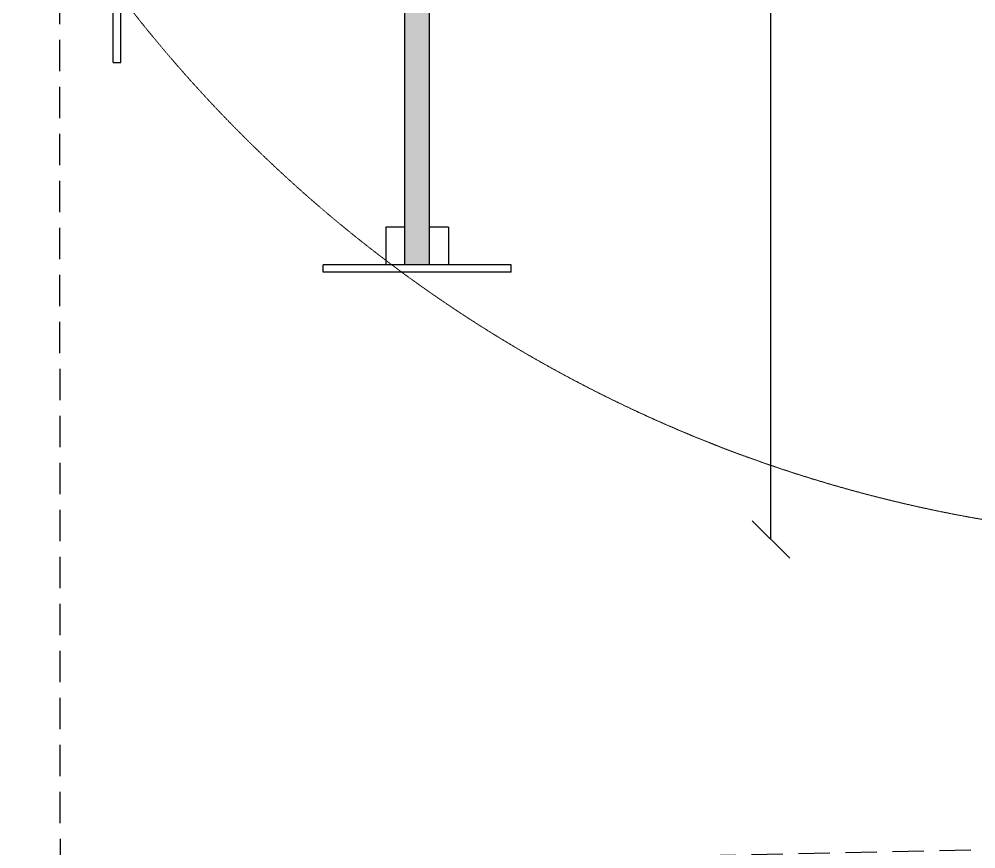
# Model space of a CAD drawing. Header units: millimetres. Extents: x 2822564 to 2991989, y -324396 to -253399.
# Drawn here: x 2903010 to 2904536, y -302620 to -301297 of the extents above; entities that cross this region are included whole.
import ezdxf

# ---------------------------------------------------------------- set-up
doc = ezdxf.new("R2010")
doc.units = ezdxf.units.MM
doc.linetypes.add('12017_XPLAN_GROUND$0$HIDDEN', pattern=[0.375, 0.25, -0.125])
doc.linetypes.add('HIDDEN', pattern=[0.375, 0.25, -0.125])
doc.layers.add('CANAL', color=2, linetype='HIDDEN')
doc.layers.add('LAF Detail', color=7, linetype='Continuous')
doc.layers.add('KATCHIN', color=253, linetype='12017_XPLAN_GROUND$0$HIDDEN', lineweight=5)
doc.styles.add('Annotative', font='arial.ttf')
doc.dimstyles.new('RUNNER saghf', dxfattribs={"dimtxt": 150, "dimasz": 60, "dimexe": 0.18, "dimexo": 0.0625, "dimgap": 0.09, "dimtad": 0, "dimtih": 1, "dimtoh": 1, "dimdec": 4, "dimzin": 0, "dimdsep": 46, "dimtxsty": 'Annotative', "dimblk": 'OBLIQUE', "dimcen": 0.09, "dimclrd": 140, "dimclre": 140, "dimclrt": 230, "dimazin": 0, "dimtfac": 1, "dimtdec": 4, "dimtofl": 0, "dimtmove": 0, "dimatfit": 3, "dimldrblk": 'OBLIQUE', "dimfxl": 1, "dimtolj": 1, "dimtzin": 0, "dimarcsym": 0})

# ---------------------------------------------------------------- blocks, each defined once
blk = doc.blocks.new('_Oblique')
at = {"color": 0, "linetype": 'ByBlock', "lineweight": -2}
blk.add_line((-0.5, -0.5), (0.5, 0.5), dxfattribs=at)
blk = doc.blocks.new('*D21')
at = {"color": 140, "lineweight": -2, "ltscale": 10, "transparency": 16777216}
for p, q in [((1609924.9, -562746.7), (1609924.5, -562746.7)), ((1609924.7, -562746.7), (1609924.7, -563805.7)), ((1609924.7, -564946.7), (1609924.7, -563887.6)), ((1609924.9, -564946.7), (1609924.5, -564946.7))]:
    blk.add_line(p, q, dxfattribs=at)
at = {"layer": 'Defpoints', "color": 0, "ltscale": 10, "transparency": 16777216}
for p in [(1610637.8, -562746.7, 0), (1609924.7, -564946.7), (1610637.9, -564946.7, 0)]:
    blk.add_point(p, dxfattribs=at)
at = {"color": 140, "lineweight": -2, "ltscale": 10, "transparency": 16777216, "xscale": 60, "yscale": 60, "zscale": 60}
for p, rotation in [((1609924.7, -562746.7), 90), ((1609924.7, -564946.7), 270)]:
    blk.add_blockref('_Oblique', p, dxfattribs=dict(at, rotation=rotation))
at = {"color": 230, "ltscale": 10, "transparency": 16777216, "insert": (1609924.7, -563846.7), "char_height": 80, "attachment_point": 5, "style": 'Annotative', "bg_fill": 3, "box_fill_scale": 1.1, "bg_fill_color": 256, "bg_fill_true_color": 13158600, "bg_fill_transparency": 0}
blk.add_mtext('\\A1;2200', dxfattribs=at)
blk = doc.blocks.new('LAF')
at = {"layer": 'LAF Detail'}
h = blk.add_hatch(color=1, dxfattribs=at)
h.dxf.hatch_style = 1
h.paths.add_polyline_path([(1750, 1297.5), (-1750, 1297.5), (-1750, 1257.5), (1750, 1257.5)])
h.paths.add_polyline_path([(-1257.5, 1750), (-1297.5, 1750), (-1297.5, 1297.5), (-1257.5, 1297.5)])
h.paths.add_polyline_path([(1297.5, 1750), (1257.5, 1750), (1257.5, 1297.5), (1297.5, 1297.5)])
h.paths.add_polyline_path([(1297.5, -1297.5), (1257.5, -1297.5), (1257.5, -1750), (1297.5, -1750)])
h.paths.add_polyline_path([(1750, -1257.5), (-1750, -1257.5), (-1750, -1297.5), (1750, -1297.5)])
h.paths.add_polyline_path([(-1257.5, -1297.5), (-1297.5, -1297.5), (-1297.5, -1750), (-1257.5, -1750)])
h.paths.add_polyline_path([(2764.7, 1882.3), (2614.7, 1882.3), (2614.7, 1842.3), (2068.7, 1842.3), (2068.7, 1882.3), (1918.7, 1882.3), (1918.7, 567.3), (2068.7, 567.3), (2068.7, 604.8), (2183, 604.8), (2183, 609.8), (2063, 609.8), (2063, 637.3), (2183, 637.3), (2183, 607.3), (2614.7, 607.3), (2614.7, 567.3), (2764.7, 567.3)])
h.paths.add_polyline_path([(1958.7, 1802.3), (2724.7, 1802.3), (2724.7, 913.3), (2183, 913.3), (2183, 883.3), (2063, 883.3), (2063, 913.3), (1958.7, 913.3)], flags=16)
h.paths.add_polyline_path([(1958.9, 1526.8, 1), (1964, 1526.8, 1)], flags=0)
h.paths.add_polyline_path([(1958.9, 1314.6, 1), (1964, 1314.6, 1)], flags=0)
h.paths.add_polyline_path([(2151, 1529.4), (2152, 1529.4, -1), (2152, 1524.2), (2151, 1524.2, -1)], flags=0)
h.paths.add_polyline_path([(2148.9, 1526.8, -1), (2154, 1526.8, -1)], flags=0)
h.paths.add_polyline_path([(2151, 1317.2), (2152, 1317.2, -1), (2152, 1312), (2151, 1312, -1)], flags=0)
h.paths.add_polyline_path([(2154, 1314.6, -1), (2148.9, 1314.6, -1)], flags=0)
h.paths.add_polyline_path([(2000, 1717.6), (2001.5, 1718.9, -1), (2004.9, 1715), (2003.4, 1713.7, -1)], flags=0)
h.paths.add_polyline_path([(2257.9, 1477.7), (2257.9, 1478.7, -1), (2263.1, 1478.7), (2263.1, 1477.7, -1)], flags=0)
h.paths.add_polyline_path([(2257.9, 1363.7, -1), (2263.1, 1363.7), (2263.1, 1362.7, -1), (2257.9, 1362.7)], flags=0)
h.paths.add_polyline_path([(2562.4, 1106.3), (2724.7, 1249.4), (2724.7, 1249.7), (2562.1, 1106.3)], flags=0)
h.paths.add_polyline_path([(2556.8, 1105.2), (2557, 1105.2), (2557.2, 1105.3, 0.093249)], flags=0)
h.paths.add_polyline_path([(2308.7, 1100.3), (2551.5, 1100.3), (2555.3, 1103.7), (2555.3, 1104.3, -0.414214), (2557.3, 1106.3), (2557.3, 1105.2, 0.12943), (2555.3, 1104.3), (2555.3, 1100.4), (2552.5, 1097.8), (2544.7, 1097.8), (2544.7, 1096.6), (2326.7, 1096.6), (2307.7, 1096.6, 0.414214), (2306.5, 1095.3), (2306.5, 1036.7, 0.080761), (2306.5, 1036.3), (2306.5, 1036.3), (2330.5, 914.1), (2357.5, 914.1), (2544.1, 914.1), (2544.1, 913.8), (2544.1, 913.3), (2543.7, 913.3), (2419.6, 913.8), (2366, 913.8), (2357.6, 914.1), (2357.6, 913.3), (2357.5, 913.3), (2357.5, 914.1), (2327.5, 914.1), (2303.5, 1036.3), (1958.7, 1036.3), (1958.7, 1036.9), (2303, 1036.9), (2303, 1096.6), (2326.5, 1096.6), (2326.5, 1097.8), (2308.7, 1097.8)], flags=0)
h.paths.add_polyline_path([(2305.2, 1036.7, 0.09518), (2305.4, 1035.8, 0.113938), (2303.6, 1035.9), (2305.2, 1036.1)], flags=0)
h.paths.add_polyline_path([(2257.9, 1592.7), (2257.9, 1593.7, -1), (2263.1, 1593.7), (2263.1, 1592.7, -1)], flags=0)
h.paths.add_polyline_path([(2058.1, 1768.8), (2059.6, 1770.2, -1), (2063, 1766.3), (2061.5, 1764.9, -1)], flags=0)
h.paths.add_polyline_path([(2263.1, 1248.7), (2263.1, 1247.7, -1), (2257.9, 1247.7), (2257.9, 1248.7, -1)], flags=0)
h.paths.add_polyline_path([(2444, 1411.7, 0.956183), (2444, 1429.7, -0.066402)], flags=0)
h.paths.add_polyline_path([(2426.8, 1429.7), (2427.6, 1429.7, 0.022091), (2426.8, 1429.7, 11.266721), (2426.8, 1411.7), (2427.6, 1411.7, -0.022091), (2426.8, 1411.7, -11.266721)], flags=0)
h.paths.add_polyline_path([(2426.6, 1420.7, -1), (2326.6, 1420.7, -1)], flags=0)
h.paths.add_polyline_path([(2339.5, 1461.4, -1), (2332.5, 1461.4, -1)], flags=0)
h.paths.add_polyline_path([(2338.5, 1461.4, -1), (2333.5, 1461.4, -1)], flags=0)
h.paths.add_polyline_path([(2339.5, 1380, -1), (2332.5, 1380, -1)], flags=0)
h.paths.add_polyline_path([(2338.5, 1380, -1), (2333.5, 1380, -1)], flags=0)
h.paths.add_polyline_path([(2341, 1529.4), (2342, 1529.4, -1), (2342, 1524.2), (2341, 1524.2, -1)], flags=0)
h.paths.add_polyline_path([(2344, 1526.8, -1), (2338.9, 1526.8, -1)], flags=0)
h.paths.add_polyline_path([(2257.9, 1692.7), (2257.9, 1693.7, -1), (2263.1, 1693.7), (2263.1, 1692.7, -1)], flags=0)
h.paths.add_polyline_path([(2341, 1317.2), (2342, 1317.2, -1), (2342, 1312), (2341, 1312, -1)], flags=0)
h.paths.add_polyline_path([(2344, 1314.6, -1), (2338.9, 1314.6, -1)], flags=0)
h.paths.add_polyline_path([(1948.7, 1862.3, -1), (1962.7, 1862.3, -1)], flags=16)
h.paths.add_polyline_path([(2263.1, 1133.7), (2263.1, 1132.7, -1), (2257.9, 1132.7), (2257.9, 1133.7, -1)], flags=0)
h.paths.add_polyline_path([(2420.8, 1461.4, -1), (2413.8, 1461.4, -1)], flags=0)
h.paths.add_polyline_path([(2419.8, 1461.4, -1), (2414.8, 1461.4, -1)], flags=0)
h.paths.add_polyline_path([(2420.8, 1380, -1), (2413.8, 1380, -1)], flags=0)
h.paths.add_polyline_path([(2419.8, 1380, -1), (2414.8, 1380, -1)], flags=0)
h.paths.add_polyline_path([(2257.9, 1792.7), (2257.9, 1793.7, -1), (2263.1, 1793.7), (2263.1, 1792.7, -1)], flags=0)
h.paths.add_polyline_path([(2551.5, 1100.3, 0.016832), (2552, 1099.1), (2552.1, 1099.1), (2551.9, 1099.1), (2551.9, 1099), (2552, 1099, -0.00829)], flags=0)
h.paths.add_polyline_path([(2327.4, 1109.9), (2329.4, 1109.9, -1), (2329.4, 1104.7), (2327.4, 1104.7, -1)], flags=0)
h.paths.add_polyline_path([(2490.2, 1477.7), (2490.2, 1478.7, -1), (2495.4, 1478.7), (2495.4, 1477.7, -1)], flags=0)
h.paths.add_polyline_path([(2490.2, 1363.7, -1), (2495.4, 1363.7), (2495.4, 1362.7, -1), (2490.2, 1362.7)], flags=0)
h.paths.add_polyline_path([(2394, 1109.9), (2396, 1109.9, -1), (2396, 1104.7), (2394, 1104.7, -1)], flags=0)
h.paths.add_polyline_path([(1958.7, 873.3), (2310.7, 873.3), (2310.7, 647.3), (1958.7, 647.3)], flags=16)
h.paths.add_polyline_path([(2490.2, 1592.7), (2490.2, 1593.7, -1), (2495.4, 1593.7), (2495.4, 1592.7, -1)], flags=0)
h.paths.add_polyline_path([(2490.2, 1248.7, -1), (2495.4, 1248.7), (2495.4, 1247.7, -1), (2490.2, 1247.7)], flags=0)
h.paths.add_polyline_path([(2531, 1529.4), (2532, 1529.4, -1), (2532, 1524.2), (2531, 1524.2, -1)], flags=0)
h.paths.add_polyline_path([(2534, 1526.8, -1), (2528.9, 1526.8, -1)], flags=0)
h.paths.add_polyline_path([(2531, 1317.2), (2532, 1317.2, -1), (2532, 1312), (2531, 1312, -1)], flags=0)
h.paths.add_polyline_path([(2534, 1314.6, -1), (2528.9, 1314.6, -1)], flags=0)
h.paths.add_polyline_path([(2490.2, 1692.7), (2490.2, 1693.7, -1), (2495.4, 1693.7), (2495.4, 1692.7, -1)], flags=0)
h.paths.add_polyline_path([(2460.7, 1109.9), (2462.7, 1109.9, -1), (2462.7, 1104.7), (2460.7, 1104.7, -1)], flags=0)
h.paths.add_polyline_path([(2495.4, 1133.7), (2495.4, 1132.7, -1), (2490.2, 1132.7), (2490.2, 1133.7, -1)], flags=0)
h.paths.add_polyline_path([(2490.2, 1792.7), (2490.2, 1793.7, -1), (2495.4, 1793.7), (2495.4, 1792.7, -1)], flags=0)
h.paths.add_polyline_path([(2527.4, 1109.9), (2529.4, 1109.9, -1), (2529.4, 1104.7), (2527.4, 1104.7, -1)], flags=0)
h.paths.add_polyline_path([(2322.7, 860.3), (2350.7, 860.3), (2350.7, 873.3), (2724.7, 873.3), (2724.7, 647.3), (2350.7, 647.3), (2350.7, 660.3), (2322.7, 660.3, -0.414214), (2320.7, 662.3), (2320.7, 858.3, -0.414214)], flags=16)
h.paths.add_polyline_path([(2561.8, 1122.2), (2563.3, 1123.5, -1), (2566.7, 1119.6), (2565.2, 1118.3, -1)], flags=0)
h.paths.add_polyline_path([(2353.8, 820.3), (2353.8, 860.3), (2353.7, 820.3)], flags=0)
h.paths.add_polyline_path([(2578.9, 1095.3, -1), (2573.8, 1095.3, -1)], flags=0)
h.paths.add_polyline_path([(2619.9, 1173.4), (2621.4, 1174.7, -1), (2624.8, 1170.8), (2623.3, 1169.5, -1)], flags=0)
h.paths.add_polyline_path([(2392.3, 858.8), (2392.3, 662.3), (2392.2, 661.9), (2392, 660.7), (2391.5, 660.5), (2391.7, 660.7), (2391.9, 660.9), (2392, 661.2), (2392.2, 661.6), (2392.2, 661.9), (2392.3, 662.3), (2392.3, 858.3), (2392.2, 858.7), (2392, 859.9), (2391.8, 860)], flags=0)
h.paths.add_polyline_path([(2383.4, 818.3), (2383.2, 818.3), (2383.2, 702.3), (2383.2, 701.9), (2383, 700.7), (2382.1, 700.3), (2381.9, 700.3), (2382.2, 700.4), (2382.4, 700.5), (2382.6, 700.7), (2382.8, 700.9), (2383, 701.2), (2383.1, 701.6), (2383.2, 701.9), (2383.2, 702.3), (2383.2, 818.3), (2383.2, 818.7), (2383, 819.9), (2382.8, 820)], flags=0)
h.paths.add_polyline_path([(2623.3, 1770.2), (2624.8, 1768.8, -1), (2621.4, 1764.9), (2619.9, 1766.3, -1)], flags=0)
h.paths.add_polyline_path([(2678, 1224.6), (2679.5, 1225.9, -1), (2682.9, 1222), (2681.4, 1220.7, -1)], flags=0)
h.paths.add_polyline_path([(2721, 1529.4), (2722, 1529.4, -1), (2722, 1524.2), (2721, 1524.2, -1)], flags=0)
h.paths.add_polyline_path([(2724, 1526.8, -1), (2718.9, 1526.8, -1)], flags=0)
h.paths.add_polyline_path([(2721, 1317.2), (2722, 1317.2, -1), (2722, 1312), (2721, 1312, -1)], flags=0)
h.paths.add_polyline_path([(2724, 1314.6, -1), (2718.9, 1314.6, -1)], flags=0)
h.paths.add_polyline_path([(2681.4, 1718.9), (2682.9, 1717.6, -1), (2679.5, 1713.7), (2678, 1715, -1)], flags=0)
h.paths.add_polyline_path([(2665.4, 1096), (2667.3, 1092.8, 0.483498), (2670.4, 1095.3, 0.867202)], flags=0)
h.paths.add_polyline_path([(1962.7, 587.3, -1), (1948.7, 587.3, -1)], flags=16)
h.paths.add_polyline_path([(2537.3, 819.3), (2537.3, 818.3, -1), (2532.1, 818.3), (2532.1, 819.3, -1)], flags=0)
h.paths.add_polyline_path([(2537.3, 818.8, -1), (2532.2, 818.8, -1)], flags=0)
h.paths.add_polyline_path([(2720.7, 1862.3, -1), (2734.7, 1862.3, -1)], flags=16)
h.paths.add_polyline_path([(2537.3, 761.1), (2537.3, 760.1, -1), (2532.1, 760.1), (2532.1, 761.1, -1)], flags=0)
h.paths.add_polyline_path([(2537.3, 760.6, -1), (2532.2, 760.6, -1)], flags=0)
h.paths.add_polyline_path([(2537.3, 702.8), (2537.3, 701.8, -1), (2532.1, 701.8), (2532.1, 702.8, -1)], flags=0)
h.paths.add_polyline_path([(2537.3, 702.3, -1), (2532.2, 702.3, -1)], flags=0)
h.paths.add_polyline_path([(2734.7, 587.3, -1), (2720.7, 587.3, -1)], flags=16)
h.paths.add_polyline_path([(1297.5, 1257.5), (1257.5, 1257.5), (1257.5, -1257.5), (1297.5, -1257.5)])
h.paths.add_polyline_path([(-1257.5, 1257.5), (-1297.5, 1257.5), (-1297.5, -1257.5), (-1257.5, -1257.5)])
at = {"layer": 'LAF Detail', "color": 1, "linetype": 'Continuous', "lineweight": 25}
for p, q in [((-1427.5, 1762), (-1427.5, 1750)), ((-1427.5, 1762), (-1127.5, 1762)), ((-1427.5, 1750), (-1127.5, 1750)), ((-1762, 1427.5), (-1750, 1427.5)), ((-1762, 1127.5), (-1762, 1427.5)), ((-1750, 1127.5), (-1750, 1427.5)), ((-1690, 1327.5), (-1750, 1327.5)), ((-1690, 1297.5), (-1690, 1327.5)), ((-1690, 1227.5), (-1690, 1257.5)), ((-1690, 1227.5), (-1750, 1227.5)), ((-1762, 1127.5), (-1750, 1127.5))]:
    blk.add_line(p, q, dxfattribs=at)
at = {"layer": 'LAF Detail', "color": 7, "linetype": 'Continuous', "lineweight": 25}
for p, q in [((1750, 1297.5), (-1750, 1297.5)), ((-1750, 1257.5), (1750, 1257.5))]:
    blk.add_line(p, q, dxfattribs=at)
blk = doc.blocks.new('Surgery Zone')
at = {"layer": 'KATCHIN', "color": 85, "ltscale": 1.1, "true_color": 0x58ba48}
blk.add_circle((1610637.8, -562746.7, 0), 2200, dxfattribs=at)
at = {"ltscale": 10}
dim = blk.add_linear_dim(base=(1609924.7, -564946.7, 0), p1=(1610637.8, -562746.7, 0), p2=(1610637.9, -564946.7, 0), angle=90, dimstyle='RUNNER saghf', override={"dimtxt": 80, "dimdec": 0, "dimtdec": 0, "dimfxl": 0.2, "dimfxlon": 1, "dimtfill": 1, "dimarcsym": 2}, dxfattribs=at)
dim.commit()
dim.dimension.update_dxf_attribs({"geometry": '*D21', "text_midpoint": (1609924.7, -563846.7, 0)})

msp = doc.modelspace()

# ---------------------------------------------------------------- block references
msp.add_blockref('Surgery Zone', (1294284.5, 262819.9, 0))

# ---------------------------------------------------------------- next in the draw order: linework, layer by layer
at = {"layer": 'CANAL', "ltscale": 200}
msp.add_lwpolyline([(2906773.3, -296808.6), (2906777.3, -302572.3), (2903075.9, -302654.5), (2903071.8, -296773.2)], dxfattribs=at)

# ---------------------------------------------------------------- next in the draw order: block references
at = {"color": 1, "rotation": 89.99999999999999}
msp.add_blockref('LAF', (2904922.3, -299938.5, 0), dxfattribs=at)

doc.saveas('drawing.dxf')
